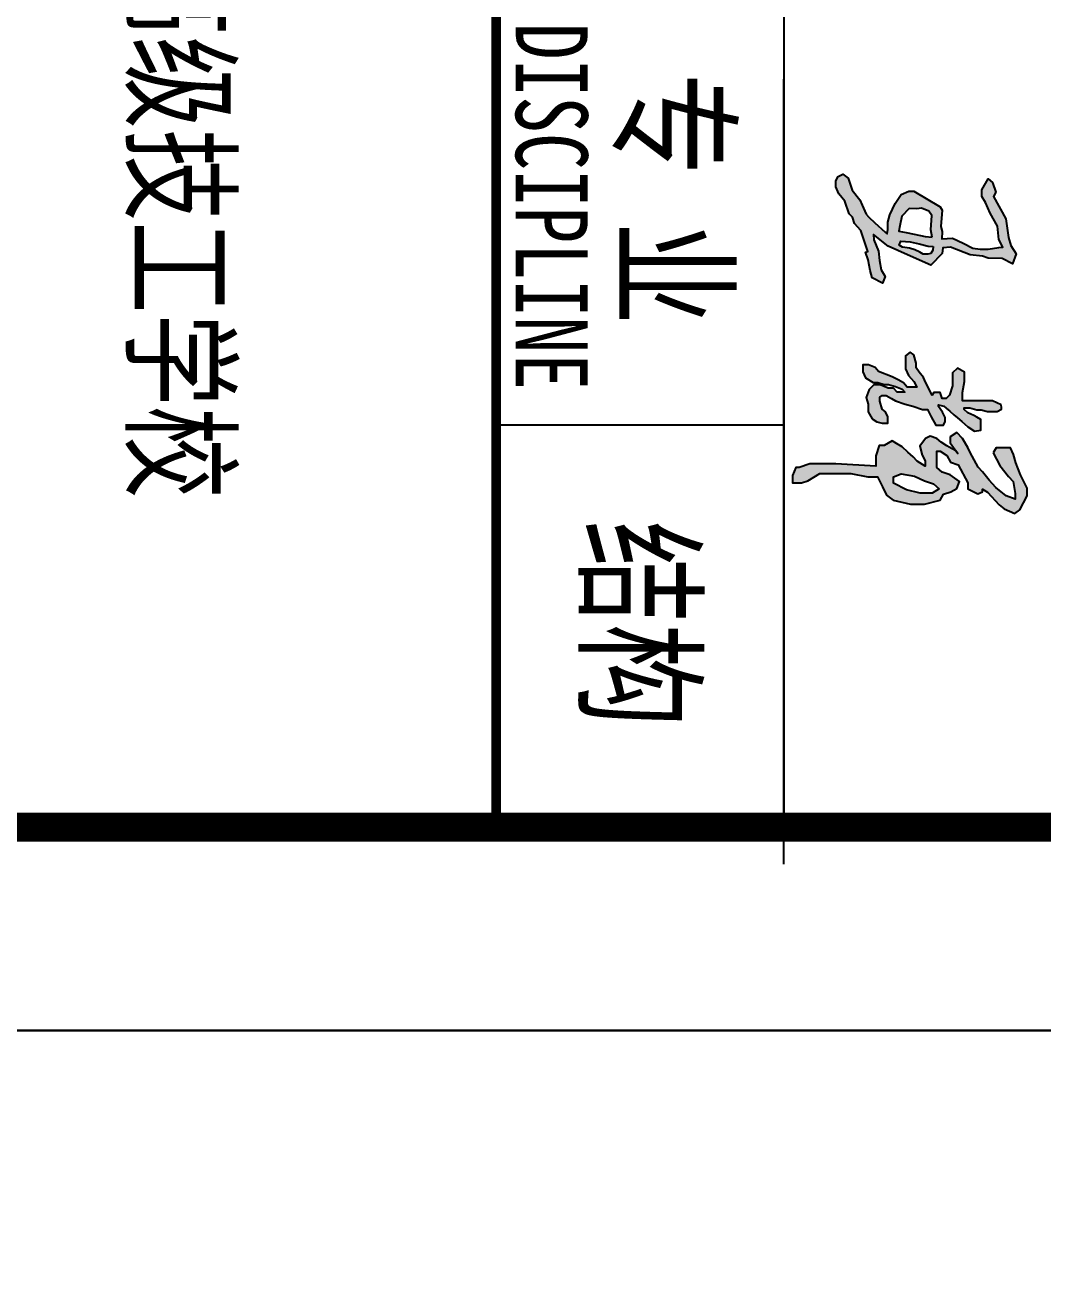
# Model space of a CAD drawing. Header units: millimetres. Extents: x 539196 to 807275, y 431843 to 1156631.
# Drawn here: x 762831 to 767835, y 851118 to 857285 of the extents above; entities that cross this region are included whole.
import ezdxf

# ---------------------------------------------------------------- set-up
doc = ezdxf.new("R2010")
doc.units = ezdxf.units.MM
doc.header["$MEASUREMENT"] = 0
doc.layers.add('PUB_TITLE', color=4, linetype='Continuous')
doc.layers.add('SIG_TEXT', color=7, linetype='Continuous')
doc.styles.add('-宋体', font='', dxfattribs={"width": 0.8})
doc.styles.get('-宋体').set_extended_font_data('SimSun')

# ---------------------------------------------------------------- blocks, each defined once
blk = doc.blocks.new('图签11')
h = blk.add_hatch(color=1)
h.paths.add_polyline_path([(3667579.7, -353630.4), (3667594.9, -353654.1), (3667594.9, -353696), (3667583.5, -353743.5), (3667560.7, -353789.2), (3667538.8, -353789.2), (3667528.3, -353762.5), (3667535.9, -353715.9), (3667552.1, -353680.8), (3667562.6, -353650.3)], flags=16)
h.paths.add_polyline_path([(3667455, -353441.9), (3667498.8, -353419.1), (3667536.8, -353388.6), (3667554.9, -353373.4), (3667596.8, -353365.8), (3667615.8, -353365.8), (3667604.4, -353397.2), (3667574.9, -353433.3), (3667550.2, -353456.2), (3667520.7, -353479), (3667504.5, -353494.2), (3667454, -353522.7), (3667435.9, -353530.3), (3667405.5, -353549.3), (3667384.6, -353568.4), (3667399.8, -353592.1), (3667419.8, -353592.1), (3667456.9, -353565.5), (3667447.4, -353572.3), (3667435, -353595), (3667430.3, -353603.6), (3667417.9, -353623.5), (3667405.5, -353637.8), (3667396.9, -353661.5), (3667405.5, -353677.7), (3667432.1, -353697.7), (3667463.5, -353689.1), (3667482.6, -353678.7), (3667500.7, -353678.7), (3667483.5, -353707.2), (3667469.3, -353720.5), (3667453.1, -353738.6), (3667434, -353758.5), (3667422.6, -353778.5), (3667413.1, -353793.7), (3667429.3, -353821.3), (3667429.3, -353838.4), (3667465.5, -353849.8), (3667501.6, -353849.8), (3667493.1, -353989.8), (3667493.1, -354029.2), (3667493.1, -354079.6), (3667506.4, -354116.7), (3667506.4, -354128.1), (3667534, -354139.5), (3667559.7, -354139.5), (3667559.7, -354109.1), (3667552.1, -354087.2), (3667526.4, -354045.4), (3667526.4, -354015), (3667526.4, -353982.6), (3667526.4, -353937), (3667537.8, -353878), (3667537.8, -353844.8), (3667573, -353826.7), (3667602.5, -353813.4), (3667619.6, -353790.6), (3667633, -353730.4), (3667633, -353680.9), (3667619.7, -353626.7), (3667598.7, -353615.3), (3667590.1, -353589.6), (3667578.7, -353568.7), (3667554, -353559.2), (3667531.1, -353591.5), (3667522.6, -353620.1), (3667506.4, -353638.1), (3667449.3, -353638.1), (3667449.3, -353626.7), (3667464.5, -353603.9), (3667487.4, -353590.6), (3667496.9, -353564), (3667558.7, -353530.7), (3667580.6, -353530.7), (3667597.8, -353495.2), (3667590.2, -353480), (3667580.7, -353480), (3667591.1, -353462), (3667635.9, -353422), (3667650.1, -353403.9), (3667665.4, -353366.9), (3667653, -353349.7), (3667604.5, -353324.1), (3667577.8, -353324.1), (3667531.2, -353347.8), (3667489.3, -353363.1), (3667460.7, -353371.6), (3667437.9, -353382.1), (3667437.9, -353391.6), (3667437.9, -353417.3), (3667437.9, -353431.5)])
h.paths.add_polyline_path([(3667288.6, -353415.1), (3667274.1, -353444.3), (3667274.1, -353488.8), (3667274.1, -353543.3), (3667274.1, -353549.4), (3667245.6, -353549.4), (3667207.2, -353542.5), (3667196.5, -353542.5), (3667175, -353542.5), (3667161.1, -353566.3), (3667177.3, -353583.9), (3667222.6, -353583.9), (3667254.9, -353593.9), (3667266.4, -353605.4), (3667266.4, -353619.2), (3667245.6, -353626.9), (3667245.6, -353648.4), (3667254.9, -353654.5), (3667208.8, -353677.6), (3667193.4, -353685.2), (3667174.2, -353699.8), (3667159.6, -353709.8), (3667143.5, -353709.8), (3667114.3, -353718.2), (3667105.1, -353730.5), (3667117.4, -353747.4), (3667163.4, -353747.4), (3667186.5, -353736.7), (3667207.2, -353718.2), (3667227.2, -353707.5), (3667227.2, -353741.3), (3667211.1, -353754.3), (3667201.1, -353772.7), (3667191.1, -353793.4), (3667172.6, -353840.7), (3667158, -353852.2), (3667148.8, -353876), (3667148.8, -353895.2), (3667173.4, -353895.2), (3667194.1, -353885.9), (3667210.3, -353859.9), (3667210.3, -353843), (3667217.9, -353821.5), (3667217.9, -353806.1), (3667224.1, -353781.6), (3667233.3, -353758.6), (3667244.1, -353750.1), (3667244.1, -353760.9), (3667244.1, -353776.2), (3667230.2, -353788.5), (3667230.2, -353807.7), (3667218.9, -353835.1), (3667218.9, -353842.1), (3667218.9, -353857.1), (3667235, -353873.3), (3667263.1, -353884.1), (3667286.2, -353876.5), (3667297, -353876.5), (3667312.6, -353876.5), (3667336.3, -353863.6), (3667347.7, -353846.4), (3667352, -353828.6), (3667352, -353808.7), (3667345.5, -353808.7), (3667329.9, -353808.7), (3667312.6, -353816.2), (3667302.9, -353828.1), (3667275.4, -353836.1), (3667260.9, -353836.1), (3667256, -353828.6), (3667256, -353814.6), (3667266.3, -353796.3), (3667274.4, -353781.8), (3667286.2, -353748.9), (3667293.2, -353721.5), (3667304, -353688.6), (3667304, -353670.9), (3667330.4, -353657.7), (3667358.4, -353642.1), (3667358.4, -353614.6), (3667345.5, -353609.8), (3667332.6, -353609.8), (3667313.7, -353618.4), (3667294.3, -353632.4), (3667287.9, -353632.4), (3667293.2, -353613.6), (3667299.2, -353605.5), (3667310.5, -353592.6), (3667323.4, -353579.6), (3667333.7, -353566.2), (3667345.5, -353551.1), (3667364.4, -353530.1), (3667380, -353507.3), (3667375.7, -353485.2), (3667370.9, -353485.2), (3667353.6, -353485.2), (3667339.6, -353485.2), (3667330.5, -353499.8), (3667325.1, -353510), (3667316.5, -353531), (3667304.1, -353543.4), (3667298.1, -353543.4), (3667298.1, -353524), (3667305.7, -353498.7), (3667305.7, -353484.7), (3667311.1, -353462.1), (3667311.1, -353448.1), (3667311.1, -353428.7), (3667303, -353413.1), (3667297.1, -353413.1)])
at = {"layer": 'SIG_TEXT', "lineweight": 25}
h = blk.add_hatch(color=1, dxfattribs=at)
h.paths.add_polyline_path([(3666515.4, -353445.2), (3666549.6, -353432.7), (3666564.4, -353441.8), (3666642, -353398.5), (3666707, -353389.4), (3666734.4, -353381.4), (3666762.9, -353362), (3666798.2, -353375.7), (3666780, -353411), (3666778.8, -353460), (3666772, -353479.4), (3666767.4, -353522.7), (3666740.1, -353591.1), (3666742.3, -353617.3), (3666761.7, -353619.6), (3666802.8, -353659.5), (3666767.4, -353740.4), (3666736.6, -353807.6), (3666696.7, -353858.9), (3666715, -353857.7), (3666753.8, -353840.6), (3666786.8, -353837.2), (3666818.8, -353831.5), (3666842.7, -353817.9), (3666865.5, -353827), (3666846.3, -353863.2), (3666821.2, -353869.5), (3666784.3, -353876.7), (3666757.4, -353885.7), (3666754.7, -353877.6), (3666706.3, -353894.8), (3666682.2, -353902.4), (3666658, -353924), (3666636.4, -353931.6), (3666623.8, -353943), (3666580.6, -353958.2), (3666555.2, -353978.5), (3666531.1, -353989.9), (3666509.5, -353989.9), (3666494.2, -353981), (3666486.6, -353964.5), (3666500.6, -353946.8), (3666542.5, -353932.8), (3666575.5, -353906.2), (3666594.6, -353897.3), (3666625, -353883.4), (3666636.4, -353874.5), (3666655.5, -353854.2), (3666688.5, -353817.4), (3666694.3, -353811), (3666678.7, -353808.1), (3666653.8, -353808.1), (3666627.9, -353801.9), (3666587.9, -353783.2), (3666556.7, -353762.7), (3666546, -353735.1), (3666546, -353718.2), (3666600.3, -353626.6), (3666611.9, -353620.3), (3666668, -353624.8), (3666685.8, -353619.4), (3666710.8, -353621.2), (3666708.5, -353583.6), (3666726.7, -353547.3), (3666743.7, -353513.3), (3666746.7, -353487.3), (3666746.7, -353460.4), (3666741.7, -353422.4), (3666739.7, -353409.4), (3666713.7, -353422.4), (3666667.7, -353427.4), (3666621.7, -353452.4), (3666584.7, -353469.4), (3666563.7, -353481.3), (3666540.7, -353481.3), (3666502.7, -353459.4)])
h.paths.add_polyline_path([(3666705.4, -353654), (3666680, -353659.3), (3666630, -353655.8), (3666615.1, -353666.3), (3666604.6, -353691.7), (3666607.3, -353708.3), (3666606.4, -353734.6), (3666632.7, -353760), (3666666, -353767), (3666684.4, -353770.5), (3666689.6, -353745.1), (3666694.9, -353717.1), (3666703.6, -353678.5)], flags=16)
h.paths.add_polyline_path([(3666737.8, -353651.4), (3666751, -353652.3), (3666762.3, -353659.3), (3666764.1, -353669.8), (3666765, -353685.5), (3666757.1, -353696.9), (3666749.2, -353715.3), (3666743.1, -353732.8), (3666740.4, -353758.2), (3666733.4, -353769.6), (3666719.4, -353763.5), (3666721.2, -353731.1), (3666729.1, -353699.5), (3666736.9, -353668.9)], flags=16)
for p, q in [((3661955.9, -354170.3), (3668755.9, -354170.3)), ((3668755.9, -354170.3), (3666155.9, -354170.3)), ((3668884.5, -354170.3), (3666210.2, -354170.3)), ((3667358.9, -354170.3), (3667358.9, -355170.3))]:
    blk.add_line(p, q)
at = {"color": 1}
for points in [[(3667455, -353441.9), (3667498.8, -353419.1), (3667536.8, -353388.6), (3667554.9, -353373.4), (3667596.8, -353365.8), (3667615.8, -353365.8), (3667604.4, -353397.2), (3667574.9, -353433.3), (3667550.2, -353456.2), (3667520.7, -353479), (3667504.5, -353494.2), (3667454, -353522.7), (3667435.9, -353530.3), (3667405.5, -353549.3), (3667384.6, -353568.4), (3667399.8, -353592.1), (3667419.8, -353592.1), (3667456.9, -353565.5), (3667447.4, -353572.3), (3667435, -353595), (3667430.3, -353603.6), (3667417.9, -353623.5), (3667405.5, -353637.8), (3667396.9, -353661.5), (3667405.5, -353677.7), (3667405.5, -353677.7), (3667432.1, -353697.7), (3667463.5, -353689.1), (3667482.6, -353678.7), (3667500.7, -353678.7), (3667483.5, -353707.2), (3667469.3, -353720.5), (3667453.1, -353738.6), (3667434, -353758.5), (3667422.6, -353778.5), (3667413.1, -353793.7), (3667429.3, -353821.3), (3667429.3, -353838.4), (3667465.5, -353849.8), (3667501.6, -353849.8), (3667493.1, -353989.8), (3667493.1, -354029.2), (3667493.1, -354079.6), (3667506.4, -354116.7), (3667506.4, -354128.1), (3667534, -354139.5), (3667559.7, -354139.5), (3667559.7, -354109.1), (3667552.1, -354087.2), (3667526.4, -354045.4), (3667526.4, -354015), (3667526.4, -353982.6), (3667526.4, -353937), (3667537.8, -353878), (3667537.8, -353844.8), (3667573, -353826.7), (3667602.5, -353813.4), (3667619.6, -353790.6), (3667633, -353730.4), (3667633, -353680.9), (3667619.7, -353626.7), (3667598.7, -353615.3), (3667590.1, -353589.6), (3667578.7, -353568.7), (3667554, -353559.2), (3667531.1, -353591.5), (3667522.6, -353620.1), (3667506.4, -353638.1), (3667449.3, -353638.1), (3667449.3, -353626.7), (3667464.5, -353603.9), (3667487.4, -353590.6), (3667496.9, -353564), (3667558.7, -353530.7), (3667580.6, -353530.7), (3667597.8, -353495.2), (3667590.2, -353480), (3667580.7, -353480), (3667591.1, -353462), (3667635.9, -353422), (3667650.1, -353403.9), (3667665.4, -353366.9), (3667653, -353349.7), (3667604.5, -353324.1), (3667577.8, -353324.1), (3667531.2, -353347.8), (3667489.3, -353363.1), (3667460.7, -353371.6), (3667437.9, -353382.1), (3667437.9, -353391.6), (3667437.9, -353417.3), (3667437.9, -353431.5), (3667455, -353441.9)], [(3667288.6, -353415.1), (3667274.1, -353444.3), (3667274.1, -353488.8), (3667274.1, -353543.3), (3667274.1, -353549.4), (3667245.6, -353549.4), (3667207.2, -353542.5), (3667196.5, -353542.5), (3667175, -353542.5), (3667161.1, -353566.3), (3667177.3, -353583.9), (3667222.6, -353583.9), (3667254.9, -353593.9), (3667266.4, -353605.4), (3667266.4, -353619.2), (3667245.6, -353626.9), (3667245.6, -353648.4), (3667254.9, -353654.5), (3667208.8, -353677.6), (3667193.4, -353685.2), (3667174.2, -353699.8), (3667159.6, -353709.8), (3667143.5, -353709.8), (3667114.3, -353718.2), (3667105.1, -353730.5), (3667117.4, -353747.4), (3667163.4, -353747.4), (3667186.5, -353736.7), (3667207.2, -353718.2), (3667227.2, -353707.5), (3667227.2, -353741.3), (3667211.1, -353754.3), (3667201.1, -353772.7), (3667191.1, -353793.4), (3667172.6, -353840.7), (3667158, -353852.2), (3667148.8, -353876), (3667148.8, -353895.2), (3667173.4, -353895.2), (3667194.1, -353885.9), (3667210.3, -353859.9), (3667210.3, -353843), (3667217.9, -353821.5), (3667217.9, -353806.1), (3667224.1, -353781.6), (3667233.3, -353758.6), (3667244.1, -353750.1), (3667244.1, -353760.9), (3667244.1, -353776.2), (3667230.2, -353788.5), (3667230.2, -353807.7), (3667218.9, -353835.1), (3667218.9, -353842.1), (3667218.9, -353857.1), (3667235, -353873.3), (3667263.1, -353884.1), (3667286.2, -353876.5), (3667297, -353876.5), (3667312.6, -353876.5), (3667336.3, -353863.6), (3667347.7, -353846.4), (3667352, -353828.6), (3667352, -353808.7), (3667345.5, -353808.7), (3667329.9, -353808.7), (3667312.6, -353816.2), (3667302.9, -353828.1), (3667275.4, -353836.1), (3667260.9, -353836.1), (3667256, -353828.6), (3667256, -353814.6), (3667266.3, -353796.3), (3667274.4, -353781.8), (3667286.2, -353748.9), (3667293.2, -353721.5), (3667304, -353688.6), (3667304, -353670.9), (3667330.4, -353657.7), (3667358.4, -353642.1), (3667358.4, -353614.6), (3667345.5, -353609.8), (3667332.6, -353609.8), (3667313.7, -353618.4), (3667294.3, -353632.4), (3667287.9, -353632.4), (3667293.2, -353613.6), (3667299.2, -353605.5), (3667310.5, -353592.6), (3667323.4, -353579.6), (3667333.7, -353566.2), (3667345.5, -353551.1), (3667364.4, -353530.1), (3667380, -353507.3), (3667375.7, -353485.2), (3667370.9, -353485.2), (3667353.6, -353485.2), (3667339.6, -353485.2), (3667330.5, -353499.8), (3667325.1, -353510), (3667316.5, -353531), (3667304.1, -353543.4), (3667298.1, -353543.4), (3667298.1, -353524), (3667305.7, -353498.7), (3667305.7, -353484.7), (3667311.1, -353462.1), (3667311.1, -353448.1), (3667311.1, -353428.7), (3667303, -353413.1), (3667297.1, -353413.1), (3667288.6, -353415.1)], [(3667579.7, -353630.4), (3667594.9, -353654.1), (3667594.9, -353696), (3667583.5, -353743.5), (3667560.7, -353789.2), (3667538.8, -353789.2), (3667528.3, -353762.5), (3667535.9, -353715.9), (3667552.1, -353680.8), (3667562.6, -353650.3), (3667579.7, -353630.4)]]:
    blk.add_lwpolyline(points, dxfattribs=at)
at = {"const_width": 34}
blk.add_lwpolyline([(3661955.9, -355170.3), (3668755.9, -355170.3)], dxfattribs=at)
at = {"layer": 'PUB_TITLE', "const_width": 100}
blk.add_lwpolyline([(3661955.9, -326170.7), (3668755.9, -326170.7), (3668755.9, -366170.3), (3661955.9, -366170.3)], close=True, dxfattribs=at)
at = {"layer": 'SIG_TEXT', "color": 1, "lineweight": 25}
for points in [[(3666515.4, -353445.2), (3666549.6, -353432.7), (3666564.4, -353441.8), (3666642, -353398.5), (3666707, -353389.4), (3666734.4, -353381.4), (3666762.9, -353362), (3666798.2, -353375.7), (3666780, -353411), (3666778.8, -353460), (3666772, -353479.4), (3666767.4, -353522.7), (3666740.1, -353591.1), (3666742.3, -353617.3), (3666761.7, -353619.6), (3666802.8, -353659.5), (3666767.4, -353740.4), (3666736.6, -353807.6), (3666736.6, -353807.6), (3666696.7, -353858.9), (3666715, -353857.7), (3666753.8, -353840.6), (3666786.8, -353837.2), (3666818.8, -353831.5), (3666842.7, -353817.9), (3666865.5, -353827), (3666846.3, -353863.2), (3666821.2, -353869.5), (3666784.3, -353876.7), (3666757.4, -353885.7), (3666754.7, -353877.6), (3666706.3, -353894.8), (3666682.2, -353902.4), (3666658, -353924), (3666636.4, -353931.6), (3666623.8, -353943), (3666580.6, -353958.2), (3666555.2, -353978.5), (3666531.1, -353989.9), (3666509.5, -353989.9), (3666494.2, -353981), (3666486.6, -353964.5), (3666500.6, -353946.8), (3666542.5, -353932.8), (3666575.5, -353906.2), (3666594.6, -353897.3), (3666625, -353883.4), (3666636.4, -353874.5), (3666655.5, -353854.2), (3666688.5, -353817.4), (3666694.3, -353811), (3666678.7, -353808.1), (3666653.8, -353808.1), (3666627.9, -353801.9), (3666587.9, -353783.2), (3666556.7, -353762.7), (3666546, -353735.1), (3666546, -353718.2), (3666600.3, -353626.6), (3666611.9, -353620.3), (3666668, -353624.8), (3666685.8, -353619.4), (3666710.8, -353621.2), (3666708.5, -353583.6), (3666726.7, -353547.3), (3666743.7, -353513.3), (3666746.7, -353487.3), (3666746.7, -353460.4), (3666741.7, -353422.4), (3666741.7, -353422.4), (3666739.7, -353409.4), (3666713.7, -353422.4), (3666667.7, -353427.4), (3666621.7, -353452.4), (3666584.7, -353469.4), (3666563.7, -353481.3), (3666540.7, -353481.3), (3666502.7, -353459.4), (3666515.4, -353445.2)], [(3666737.8, -353651.4), (3666751, -353652.3), (3666762.3, -353659.3), (3666764.1, -353669.8), (3666765, -353685.5), (3666757.1, -353696.9), (3666749.2, -353715.3), (3666743.1, -353732.8), (3666740.4, -353758.2), (3666733.4, -353769.6), (3666719.4, -353763.5), (3666721.2, -353731.1), (3666729.1, -353699.5), (3666736.9, -353668.9), (3666737.8, -353651.4)], [(3666705.4, -353654), (3666680, -353659.3), (3666630, -353655.8), (3666615.1, -353666.3), (3666604.6, -353691.7), (3666607.3, -353708.3), (3666606.4, -353734.6), (3666632.7, -353760), (3666666, -353767), (3666684.4, -353770.5), (3666689.6, -353745.1), (3666694.9, -353717.1), (3666703.6, -353678.5), (3666705.4, -353654)]]:
    blk.add_lwpolyline(points, dxfattribs=at)
at = {"style": '-宋体', "width": 0.75}
for s, height, p in [('专', 350, (3666134.9, -354728.1)), ('业', 350, (3666652.4, -354729.1)), ('结构', 350, (3667690.4, -354847.3)), ('DISCIPLINE', 250, (3665960.8, -355101.9))]:
    blk.add_text(s, height=height, dxfattribs=at).set_placement(p)
at = {"color": 1, "style": '-宋体', "width": 0.75}
blk.add_text('喀什地区高级技工学校', height=313.91, dxfattribs=at).set_placement((3664402.1, -356425.2))

msp = doc.modelspace()

# ---------------------------------------------------------------- linework, layer by layer
at = {"layer": 'PUB_TITLE'}
for points in [[(747875.2, 852343), (807275.2, 852343), (807275.2, 936443), (747875.2, 936443)], [(747875.2, 768243), (807275.2, 768243), (807275.2, 852343), (747875.2, 852343)]]:
    msp.add_lwpolyline(points, close=True, dxfattribs=at)
at = {"layer": 'PUB_TITLE', "const_width": 100}
msp.add_lwpolyline([(748875.2, 853343), (806275.2, 853343), (806275.2, 933943), (748875.2, 933943)], close=True, dxfattribs=at)

# ---------------------------------------------------------------- block references
at = {"xscale": 1.41428571427241, "yscale": 1.41428571427241, "zscale": 1.414285714285714, "rotation": 270}
msp.add_blockref('图签11', (1267459.1, 6042012.1), dxfattribs=at)

doc.saveas('drawing.dxf')
